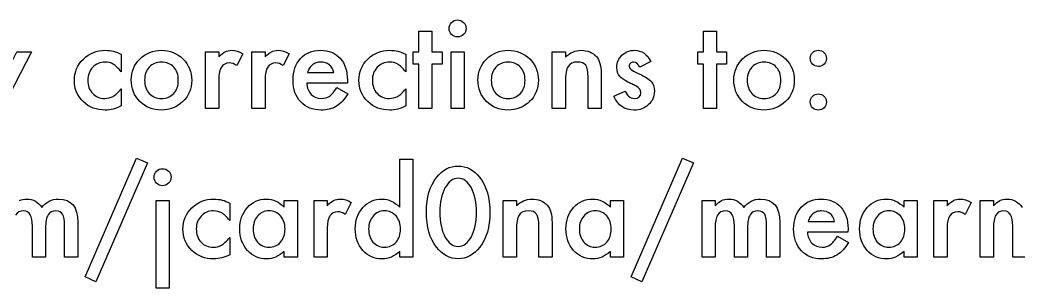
# Model space of a CAD drawing. Extents: x 6 to 931, y 6 to 506.
# Drawn here: x 656.3 to 790.2, y 187.7 to 223.8 of the extents above; entities that cross this region are included whole.
import ezdxf

# ---------------------------------------------------------------- set-up
doc = ezdxf.new("R2010")
doc.units = 0
doc.layers.add('MeArm1.0', color=7, linetype='CONTINUOUS')

msp = doc.modelspace()

# ---------------------------------------------------------------- linework, layer by layer
at = {"layer": 'MeArm1.0', "color": 7}
for points in [[(711.54974, 217.81778), (711.54974, 211.84903), (709.79193, 211.84903), (709.79193, 217.81778), (709.04193, 217.81778), (709.04193, 219.4584), (709.79193, 219.4584), (709.79193, 222.24747), (711.54974, 222.24747), (711.54974, 219.4584), (712.91693, 219.4584), (712.91693, 217.81778), (711.54974, 217.81778)], [(749.73724, 217.81778), (749.73724, 211.84903), (747.97943, 211.84903), (747.97943, 217.81778), (747.22943, 217.81778), (747.22943, 219.4584), (747.97943, 219.4584), (747.97943, 222.24747), (749.73724, 222.24747), (749.73724, 219.4584), (751.10443, 219.4584), (751.10443, 217.81778), (749.73724, 217.81778)], [(652.69818, 213.26309), (649.27631, 219.4584), (651.31537, 219.4584), (653.64349, 215.0834), (655.81537, 219.4584), (657.79974, 219.4584), (651.73724, 207.7084), (649.72943, 207.7084), (652.69818, 213.26309)], [(669.84662, 219.13028), (669.84662, 216.79434)], [(681.17474, 219.4584), (682.93256, 219.4584), (682.93256, 218.77872)], [(682.93256, 215.79434), (682.93256, 211.84903), (681.17474, 211.84903), (681.17474, 219.4584)], [(686.15131, 219.21622), (685.34662, 217.60684)], [(687.39349, 219.4584), (689.15131, 219.4584), (689.15131, 218.77872)], [(689.15131, 215.79434), (689.15131, 211.84903), (687.39349, 211.84903), (687.39349, 219.4584)], [(692.37006, 219.21622), (691.56537, 217.60684)], [(708.03412, 219.13028), (708.03412, 216.79434)], [(715.87006, 219.4584), (715.87006, 211.84903), (714.11224, 211.84903), (714.11224, 219.4584), (715.87006, 219.4584)], [(727.70599, 219.4584), (729.47162, 219.4584), (729.47162, 218.75528)], [(729.47162, 215.5209), (729.47162, 211.84903), (727.70599, 211.84903), (727.70599, 219.4584)], [(740.90912, 218.16153), (739.45599, 217.38809)], [(694.86205, 216.67715), (698.3933, 216.67715)], [(734.26068, 216.51309), (734.26068, 211.84903), (732.49506, 211.84903), (732.49506, 216.09903)], [(669.84662, 214.50528), (669.84662, 212.18497)], [(700.19818, 215.23965), (694.74506, 215.23965)], [(698.78412, 214.66934), (700.26849, 213.84122)], [(700.20599, 215.65372), (700.19799, 215.23965)], [(708.03412, 214.50528), (708.03412, 212.18497)], [(735.97162, 213.49747), (737.47162, 214.19278)], [(671.90912, 205.17715), (673.36224, 204.53653), (666.45599, 188.55215), (665.01849, 189.20059), (671.90912, 205.17715)], [(707.22162, 205.04434), (708.98724, 205.04434), (708.98724, 191.84903), (707.22162, 191.84903), (707.22162, 192.6459)], [(707.22162, 198.57559), (707.22162, 205.04434)], [(745.19037, 205.17715), (746.64349, 204.53653), (739.73724, 188.55215), (738.29974, 189.20059), (745.19037, 205.17715)], [(676.27631, 199.4584), (676.27631, 187.7084), (674.51849, 187.7084), (674.51849, 199.4584), (676.27631, 199.4584)], [(684.40912, 199.13028), (684.40912, 196.79434)], [(691.72162, 199.4584), (693.48724, 199.4584), (693.48724, 191.84903), (691.72162, 191.84903), (691.72162, 192.6459)], [(691.72162, 198.57559), (691.72162, 199.4584)], [(695.73724, 199.4584), (697.49506, 199.4584), (697.49506, 198.77872)], [(697.49506, 195.79434), (697.49506, 191.84903), (695.73724, 191.84903), (695.73724, 199.4584)], [(700.71381, 199.21622), (699.90912, 197.60684)], [(721.11224, 199.4584), (722.87787, 199.4584), (722.87787, 198.75528)], [(722.87787, 195.5209), (722.87787, 191.84903), (721.11224, 191.84903), (721.11224, 199.4584)], [(735.50287, 199.4584), (737.26849, 199.4584), (737.26849, 191.84903), (735.50287, 191.84903), (735.50287, 192.6459)], [(735.50287, 198.57559), (735.50287, 199.4584)], [(747.79974, 199.4584), (749.55756, 199.4584), (749.55756, 198.75528)], [(749.55756, 195.77872), (749.55756, 191.84903), (747.79974, 191.84903), (747.79974, 199.4584)], [(774.90912, 199.4584), (776.67474, 199.4584), (776.67474, 191.84903), (774.90912, 191.84903), (774.90912, 192.6459)], [(774.90912, 198.57559), (774.90912, 199.4584)], [(778.92474, 199.4584), (780.68256, 199.4584), (780.68256, 198.77872)], [(780.68256, 195.79434), (780.68256, 191.84903), (778.92474, 191.84903), (778.92474, 199.4584)], [(783.90131, 199.21622), (783.09662, 197.60684)], [(785.14349, 199.4584), (786.90131, 199.4584), (786.90131, 198.75528)], [(786.90131, 195.77872), (786.90131, 191.84903), (785.14349, 191.84903), (785.14349, 199.4584)], [(659.69818, 195.77872), (659.69818, 191.84903), (657.93256, 191.84903), (657.93256, 196.05215)], [(664.01849, 196.55215), (664.01849, 191.84903), (662.25287, 191.84903), (662.25287, 196.07559)], [(727.66693, 196.51309), (727.66693, 191.84903), (725.90131, 191.84903), (725.90131, 196.09903)], [(753.91693, 195.77872), (753.91693, 191.84903), (752.15131, 191.84903), (752.15131, 196.05215)], [(758.23724, 196.55215), (758.23724, 191.84903), (756.47162, 191.84903), (756.47162, 196.07559)], [(762.04955, 196.67715), (765.5808, 196.67715)], [(767.39349, 195.65372), (767.38549, 195.23965)], [(791.26068, 195.77872), (791.26068, 191.84903), (789.49506, 191.84903), (789.49506, 196.05215)], [(684.40912, 194.50528), (684.40912, 192.18497)], [(767.38568, 195.23965), (761.93256, 195.23965)], [(765.97162, 194.66934), (767.45599, 193.84122)]]:
    msp.add_lwpolyline(points, dxfattribs=at)
for points in [[(714.18256, 223.41934), (714.40651, 223.64329), (714.67474, 223.75527), (714.98724, 223.75528)], [(714.98724, 223.75528), (715.30495, 223.75527), (715.57578, 223.64329), (715.79974, 223.41934)], [(713.84662, 222.62247), (713.84662, 222.92975), (713.9586, 223.19537), (714.18256, 223.41934)], [(714.18256, 221.80215), (713.9586, 222.0261), (713.84662, 222.29954), (713.84662, 222.62247)], [(715.79974, 223.41934), (716.0237, 223.20058), (716.13568, 222.93235), (716.13568, 222.61465)], [(716.13568, 222.61465), (716.13568, 222.29694), (716.0237, 222.0261), (715.79974, 221.80215)], [(714.99506, 221.46622), (714.67735, 221.46621), (714.40651, 221.57819), (714.18256, 221.80215)], [(715.79974, 221.80215), (715.58099, 221.57819), (715.31276, 221.46621), (714.99506, 221.46622)], [(663.56537, 215.62247), (663.56537, 216.75788), (663.96641, 217.71621), (664.76849, 218.49747)], [(664.76849, 218.49747), (665.57057, 219.27871), (666.55495, 219.66933), (667.72162, 219.66934)], [(667.72162, 219.66934), (668.47161, 219.66933), (669.17995, 219.48965), (669.84662, 219.13028)], [(671.19037, 215.7084), (671.19037, 216.80736), (671.5836, 217.74225), (672.37006, 218.51309)], [(672.37006, 218.51309), (673.15651, 219.28392), (674.11484, 219.66933), (675.24506, 219.66934)], [(675.24506, 219.66934), (676.38047, 219.66933), (677.34401, 219.28131), (678.13568, 218.50528)], [(678.13568, 218.50528), (678.91692, 217.72923), (679.30755, 216.77611), (679.30756, 215.6459)], [(682.93256, 218.77872), (683.25547, 219.11725), (683.54193, 219.34902), (683.79193, 219.47403)], [(683.79193, 219.47403), (684.04714, 219.60423), (684.34922, 219.66933), (684.69818, 219.66934)], [(684.69818, 219.66934), (685.16172, 219.66933), (685.64609, 219.51829), (686.15131, 219.21622)], [(689.15131, 218.77872), (689.47422, 219.11725), (689.76068, 219.34902), (690.01068, 219.47403)], [(690.01068, 219.47403), (690.26589, 219.60423), (690.56797, 219.66933), (690.91693, 219.66934)], [(690.91693, 219.66934), (691.38047, 219.66933), (691.86484, 219.51829), (692.37006, 219.21622)], [(692.90912, 215.6459), (692.90912, 216.84902), (693.24245, 217.82298), (693.90912, 218.56778)], [(693.90912, 218.56778), (694.58099, 219.30215), (695.47162, 219.66933), (696.58099, 219.66934)], [(696.58099, 219.66934), (697.70078, 219.66933), (698.5862, 219.31256), (699.23724, 218.59903)], [(699.23724, 218.59903), (699.88307, 217.89069), (700.20599, 216.90892), (700.20599, 215.65372)], [(701.75287, 215.62247), (701.75287, 216.75788), (702.15391, 217.71621), (702.95599, 218.49747)], [(702.95599, 218.49747), (703.75807, 219.27871), (704.74245, 219.66933), (705.90912, 219.66934)], [(705.90912, 219.66934), (706.65911, 219.66933), (707.36745, 219.48965), (708.03412, 219.13028)], [(717.72162, 215.7084), (717.72162, 216.80736), (718.11485, 217.74225), (718.90131, 218.51309)], [(718.90131, 218.51309), (719.68776, 219.28392), (720.64609, 219.66933), (721.77631, 219.66934)], [(721.77631, 219.66934), (722.91172, 219.66933), (723.87526, 219.28131), (724.66693, 218.50528)], [(724.66693, 218.50528), (725.44817, 217.72923), (725.8388, 216.77611), (725.83881, 215.6459)], [(729.47162, 218.75528), (730.0862, 219.36465), (730.77891, 219.66933), (731.54974, 219.66934)], [(731.54974, 219.66934), (732.43515, 219.66933), (733.12526, 219.39069), (733.62006, 218.8334)], [(733.62006, 218.8334), (734.04713, 218.35944), (734.26067, 217.586), (734.26068, 216.51309)], [(736.37006, 217.38028), (736.37006, 218.04173), (736.59662, 218.58861), (737.04974, 219.0209)], [(737.04974, 219.0209), (737.51328, 219.45319), (738.07578, 219.66933), (738.73724, 219.66934)], [(738.73724, 219.66934), (739.7112, 219.66933), (740.43516, 219.16673), (740.90912, 218.16153)], [(752.06537, 215.7084), (752.06537, 216.80736), (752.4586, 217.74225), (753.24506, 218.51309)], [(753.24506, 218.51309), (754.03151, 219.28392), (754.98984, 219.66933), (756.12006, 219.66934)], [(756.12006, 219.66934), (757.25547, 219.66933), (758.21901, 219.28131), (759.01068, 218.50528)], [(759.01068, 218.50528), (759.79192, 217.72923), (760.18255, 216.77611), (760.18256, 215.6459)], [(762.32318, 218.59903), (762.32318, 218.88548), (762.42995, 219.13548), (762.64349, 219.34903)], [(762.63568, 217.81778), (762.42735, 218.02611), (762.32318, 218.28652), (762.32318, 218.59903)], [(762.64349, 219.34903), (762.85703, 219.56256), (763.11224, 219.66933), (763.40912, 219.66934)], [(763.40912, 219.66934), (763.70599, 219.66933), (763.9612, 219.56256), (764.17474, 219.34903)], [(764.17474, 219.34903), (764.38828, 219.13548), (764.49505, 218.88027), (764.49506, 218.5834)], [(764.49506, 218.5834), (764.49505, 218.28131), (764.38828, 218.0235), (764.17474, 217.80997)], [(666.01849, 217.38809), (665.58099, 216.92455), (665.36224, 216.34382), (665.36224, 215.6459)], [(667.66693, 218.0834), (667.00547, 218.0834), (666.45599, 217.85163), (666.01849, 217.38809)], [(668.76849, 217.80215), (668.45599, 217.98965), (668.0888, 218.0834), (667.66693, 218.0834)], [(669.84662, 216.79434), (669.44557, 217.28392), (669.0862, 217.61986), (668.76849, 217.80215)], [(673.61224, 217.41158), (673.19557, 216.96366), (672.98724, 216.38553), (672.98724, 215.6772)], [(675.24506, 218.08345), (674.57318, 218.08345), (674.02891, 217.85949), (673.61224, 217.41158)], [(676.89349, 217.41158), (676.47682, 217.85949), (675.92734, 218.08345), (675.24506, 218.08345)], [(677.51068, 215.63814), (677.51067, 216.37772), (677.30495, 216.96887), (676.89349, 217.41158)], [(684.37006, 217.96622), (683.41172, 217.96621), (682.93255, 217.24225), (682.93256, 215.79434)], [(685.34662, 217.60684), (685.01328, 217.84642), (684.68776, 217.96621), (684.37006, 217.96622)], [(690.58881, 217.96622), (689.63047, 217.96621), (689.1513, 217.24225), (689.15131, 215.79434)], [(691.56537, 217.60684), (691.23203, 217.84642), (690.90651, 217.96621), (690.58881, 217.96622)], [(695.11205, 217.26309), (695.00268, 217.09121), (694.91934, 216.8959), (694.86205, 216.67715)], [(695.50268, 217.70059), (695.35163, 217.58079), (695.22143, 217.43496), (695.11205, 217.26309)], [(696.0183, 217.98184), (695.8308, 217.91934), (695.65893, 217.82559), (695.50268, 217.70059)], [(696.61987, 218.0834), (696.40632, 218.0834), (696.2058, 218.0495), (696.0183, 217.98184)], [(698.3933, 216.67715), (698.14851, 217.61465), (697.55736, 218.0834), (696.61987, 218.0834)], [(704.20599, 217.38809), (703.76849, 216.92455), (703.54974, 216.34382), (703.54974, 215.6459)], [(705.85443, 218.0834), (705.19297, 218.0834), (704.64349, 217.85163), (704.20599, 217.38809)], [(706.95599, 217.80215), (706.64349, 217.98965), (706.2763, 218.0834), (705.85443, 218.0834)], [(708.03412, 216.79434), (707.63307, 217.28392), (707.2737, 217.61986), (706.95599, 217.80215)], [(720.14349, 217.41158), (719.72682, 216.96366), (719.51849, 216.38553), (719.51849, 215.6772)], [(721.77631, 218.08345), (721.10443, 218.08345), (720.56016, 217.85949), (720.14349, 217.41158)], [(723.42474, 217.41158), (723.00807, 217.85949), (722.45859, 218.08345), (721.77631, 218.08345)], [(724.04193, 215.63814), (724.04192, 216.37772), (723.8362, 216.96887), (723.42474, 217.41158)], [(729.83099, 217.51309), (729.59141, 217.13288), (729.47162, 216.46882), (729.47162, 215.5209)], [(731.07318, 218.09122), (730.48984, 218.09121), (730.07578, 217.8985), (729.83099, 217.51309)], [(732.18256, 217.65372), (731.97943, 217.94538), (731.60963, 218.09121), (731.07318, 218.09122)], [(732.49506, 216.09903), (732.49505, 216.84902), (732.39088, 217.36725), (732.18256, 217.65372)], [(736.76849, 216.15372), (736.50287, 216.47142), (736.37006, 216.88027), (736.37006, 217.38028)], [(738.19037, 217.92715), (738.07578, 217.82298), (738.01849, 217.68757), (738.01849, 217.5209)], [(738.01849, 217.5209), (738.01849, 217.22923), (738.35703, 216.94017), (739.03412, 216.65372)], [(738.60443, 218.09122), (738.44297, 218.09121), (738.30495, 218.03652), (738.19037, 217.92715)], [(739.45599, 217.38809), (739.22682, 217.85684), (738.94297, 218.09121), (738.60443, 218.09122)], [(754.48724, 217.41158), (754.07057, 216.96366), (753.86224, 216.38553), (753.86224, 215.6772)], [(756.12006, 218.08345), (755.44818, 218.08345), (754.90391, 217.85949), (754.48724, 217.41158)], [(757.76849, 217.41158), (757.35182, 217.85949), (756.80234, 218.08345), (756.12006, 218.08345)], [(758.38568, 215.63814), (758.38567, 216.37772), (758.17995, 216.96887), (757.76849, 217.41158)], [(763.40912, 217.49747), (763.10703, 217.49746), (762.84922, 217.60423), (762.63568, 217.81778)], [(764.17474, 217.80997), (763.96641, 217.60163), (763.7112, 217.49746), (763.40912, 217.49747)], [(672.34662, 212.80215), (671.57578, 213.57299), (671.19037, 214.54174), (671.19037, 215.7084)], [(672.98724, 215.6772), (672.98724, 214.91678), (673.19037, 214.31522), (673.59662, 213.87252)], [(718.87787, 212.80215), (718.10703, 213.57299), (717.72162, 214.54174), (717.72162, 215.7084)], [(719.51849, 215.6772), (719.51849, 214.91678), (719.72162, 214.31522), (720.12787, 213.87252)], [(737.84662, 215.40372), (737.3362, 215.65371), (736.97683, 215.90371), (736.76849, 216.15372)], [(739.03412, 216.65372), (739.96641, 216.25267), (740.59401, 215.88288), (740.91693, 215.54434)], [(753.22162, 212.80215), (752.45078, 213.57299), (752.06537, 214.54174), (752.06537, 215.7084)], [(753.86224, 215.6772), (753.86224, 214.91678), (754.06537, 214.31522), (754.47162, 213.87252)], [(664.75287, 212.7709), (663.9612, 213.53653), (663.56537, 214.48705), (663.56537, 215.62247)], [(665.36224, 215.6459), (665.36224, 214.93236), (665.57318, 214.34642), (665.99506, 213.88809)], [(668.74506, 213.47403), (669.05755, 213.65111), (669.42474, 213.99486), (669.84662, 214.50528)], [(676.89349, 213.8647), (677.30495, 214.30741), (677.51067, 214.89856), (677.51068, 215.63814)], [(679.30756, 215.6459), (679.30755, 214.50528), (678.91432, 213.54955), (678.12787, 212.77872)], [(693.94037, 212.72403), (693.25287, 213.4584), (692.90912, 214.43236), (692.90912, 215.6459)], [(694.74506, 215.23965), (694.79196, 214.61465), (694.99505, 214.11726), (695.35443, 213.74747)], [(697.82318, 213.51309), (698.10443, 213.72142), (698.42474, 214.10684), (698.78412, 214.66934)], [(702.94037, 212.7709), (702.1487, 213.53653), (701.75287, 214.48705), (701.75287, 215.62247)], [(703.54974, 215.6459), (703.54974, 214.93236), (703.76068, 214.34642), (704.18256, 213.88809)], [(706.93256, 213.47403), (707.24505, 213.65111), (707.61224, 213.99486), (708.03412, 214.50528)], [(723.42474, 213.8647), (723.8362, 214.30741), (724.04192, 214.89856), (724.04193, 215.63814)], [(725.83881, 215.6459), (725.8388, 214.50528), (725.44557, 213.54955), (724.65912, 212.77872)], [(738.38568, 215.1459), (738.20859, 215.2292), (738.02891, 215.31517), (737.84662, 215.40372)], [(738.91693, 214.88809), (738.73984, 214.97659), (738.56276, 215.06257), (738.38568, 215.1459)], [(739.60443, 214.01309), (739.60443, 214.32559), (739.37526, 214.61726), (738.91693, 214.88809)], [(740.91693, 215.54434), (741.23984, 215.2058), (741.4013, 214.75007), (741.40131, 214.17715)], [(757.76849, 213.8647), (758.17995, 214.30741), (758.38567, 214.89856), (758.38568, 215.63814)], [(760.18256, 215.6459), (760.18255, 214.50528), (759.78932, 213.54955), (759.00287, 212.77872)], [(665.99506, 213.88809), (666.42214, 213.42976), (666.96641, 213.20059), (667.62787, 213.20059)], [(667.62787, 213.20059), (668.04974, 213.20059), (668.42213, 213.29169), (668.74506, 213.47403)], [(673.59662, 213.87252), (674.01328, 213.4246), (674.56276, 213.20064), (675.24506, 213.20064)], [(675.24506, 213.20064), (675.93255, 213.20064), (676.48203, 213.42199), (676.89349, 213.8647)], [(695.35443, 213.74747), (695.7138, 213.38288), (696.17474, 213.20059), (696.73724, 213.20059)], [(696.73724, 213.20059), (697.17474, 213.20059), (697.53672, 213.30476), (697.82318, 213.51309)], [(700.26849, 213.84122), (700.03932, 213.45059), (699.79713, 213.11465), (699.54193, 212.8334)], [(704.18256, 213.88809), (704.60964, 213.42976), (705.15391, 213.20059), (705.81537, 213.20059)], [(705.81537, 213.20059), (706.23724, 213.20059), (706.60963, 213.29169), (706.93256, 213.47403)], [(720.12787, 213.87252), (720.54453, 213.4246), (721.09401, 213.20064), (721.77631, 213.20064)], [(721.77631, 213.20064), (722.4638, 213.20064), (723.01328, 213.42199), (723.42474, 213.8647)], [(738.68256, 211.63028), (737.40651, 211.63028), (736.50287, 212.25267), (735.97162, 213.49747)], [(737.47162, 214.19278), (737.67995, 213.82819), (737.8388, 213.59642), (737.94818, 213.49747)], [(737.94818, 213.49747), (738.16172, 213.29955), (738.41693, 213.20059), (738.71381, 213.20059)], [(738.71381, 213.20059), (739.30755, 213.20059), (739.60443, 213.47142), (739.60443, 214.01309)], [(741.40131, 214.17715), (741.4013, 213.44278), (741.13047, 212.8282), (740.58881, 212.3334)], [(754.47162, 213.87252), (754.88828, 213.4246), (755.43776, 213.20064), (756.12006, 213.20064)], [(756.12006, 213.20064), (756.80755, 213.20064), (757.35703, 213.42199), (757.76849, 213.8647)], [(762.32318, 212.72403), (762.32318, 213.0157), (762.42995, 213.2683), (762.64349, 213.48184)], [(762.64349, 213.48184), (762.85703, 213.69538), (763.11224, 213.80215), (763.40912, 213.80215)], [(763.40912, 213.80215), (763.70599, 213.80215), (763.9612, 213.69538), (764.17474, 213.48184)], [(764.17474, 213.48184), (764.38828, 213.2683), (764.49505, 213.01309), (764.49506, 212.71622)], [(667.70599, 211.63028), (666.52891, 211.63028), (665.54453, 212.01049), (664.75287, 212.7709)], [(669.84662, 212.18497), (669.13307, 211.81518), (668.41953, 211.63028), (667.70599, 211.63028)], [(675.21381, 211.63028), (674.07318, 211.63028), (673.11745, 212.0209), (672.34662, 212.80215)], [(678.12787, 212.77872), (677.3362, 212.01309), (676.36484, 211.63028), (675.21381, 211.63028)], [(696.67474, 211.63028), (695.53932, 211.63028), (694.62787, 211.99486), (693.94037, 212.72403)], [(697.77631, 211.75528), (697.43776, 211.67198), (697.07057, 211.63028), (696.67474, 211.63028)], [(698.72162, 212.1459), (698.42995, 211.96882), (698.11484, 211.83861), (697.77631, 211.75528)], [(699.54193, 212.8334), (699.28672, 212.55736), (699.01328, 212.3282), (698.72162, 212.1459)], [(705.89349, 211.63028), (704.71641, 211.63028), (703.73203, 212.01049), (702.94037, 212.7709)], [(708.03412, 212.18497), (707.32057, 211.81518), (706.60703, 211.63028), (705.89349, 211.63028)], [(721.74506, 211.63028), (720.60443, 211.63028), (719.6487, 212.0209), (718.87787, 212.80215)], [(724.65912, 212.77872), (723.86745, 212.01309), (722.89609, 211.63028), (721.74506, 211.63028)], [(740.58881, 212.3334), (740.06276, 211.86465), (739.42734, 211.63028), (738.68256, 211.63028)], [(756.08881, 211.63028), (754.94818, 211.63028), (753.99245, 212.0209), (753.22162, 212.80215)], [(759.00287, 212.77872), (758.2112, 212.01309), (757.23984, 211.63028), (756.08881, 211.63028)], [(762.63568, 211.94278), (762.42735, 212.15111), (762.32318, 212.41153), (762.32318, 212.72403)], [(763.40912, 211.63028), (763.10182, 211.63028), (762.84401, 211.73445), (762.63568, 211.94278)], [(764.17474, 211.94278), (763.96641, 211.73445), (763.7112, 211.63028), (763.40912, 211.63028)], [(764.49506, 212.71622), (764.49505, 212.41413), (764.38828, 212.15632), (764.17474, 211.94278)], [(674.58881, 203.41934), (674.81276, 203.64329), (675.08099, 203.75527), (675.39349, 203.75528)], [(675.39349, 203.75528), (675.7112, 203.75527), (675.98203, 203.64329), (676.20599, 203.41934)], [(712.15131, 202.55997), (712.95339, 203.59641), (713.92474, 204.11464), (715.06537, 204.11465)], [(715.06537, 204.11465), (716.20599, 204.11464), (717.17734, 203.59641), (717.97943, 202.55997)], [(674.25287, 202.62247), (674.25287, 202.92975), (674.36485, 203.19537), (674.58881, 203.41934)], [(674.58881, 201.80215), (674.36485, 202.0261), (674.25287, 202.29954), (674.25287, 202.62247)], [(676.20599, 203.41934), (676.42995, 203.20058), (676.54193, 202.93235), (676.54193, 202.61465)], [(676.54193, 202.61465), (676.54193, 202.29694), (676.42995, 202.0261), (676.20599, 201.80215)], [(710.80756, 197.9584), (710.80756, 199.88027), (711.25547, 201.41412), (712.15131, 202.55997)], [(715.06537, 202.46603), (714.35703, 202.46602), (713.76849, 202.03373), (713.29974, 201.16915)], [(716.83881, 201.16915), (716.37005, 202.03373), (715.7789, 202.46602), (715.06537, 202.46603)], [(717.97943, 202.55997), (718.87526, 201.41412), (719.32317, 199.85423), (719.32318, 197.88028)], [(675.40131, 201.46622), (675.0836, 201.46621), (674.81276, 201.57819), (674.58881, 201.80215)], [(676.20599, 201.80215), (675.98724, 201.57819), (675.71901, 201.46621), (675.40131, 201.46622)], [(713.29974, 201.16915), (712.83099, 200.30977), (712.59662, 199.23685), (712.59662, 197.9504)], [(717.54193, 197.8879), (717.54192, 199.2056), (717.30755, 200.29935), (716.83881, 201.16915)], [(656.20599, 199.47403), (656.4612, 199.60423), (656.78151, 199.66933), (657.16693, 199.66934)], [(657.16693, 199.66934), (658.0263, 199.66933), (658.70599, 199.29433), (659.20599, 198.54434)], [(659.20599, 198.54434), (659.75807, 199.29433), (660.50546, 199.66933), (661.44818, 199.66934)], [(661.44818, 199.66934), (663.16171, 199.66933), (664.01848, 198.63027), (664.01849, 196.55215)], [(679.33099, 198.49747), (680.13307, 199.27871), (681.11745, 199.66933), (682.28412, 199.66934)], [(682.28412, 199.66934), (683.03411, 199.66933), (683.74245, 199.48965), (684.40912, 199.13028)], [(686.77631, 198.52872), (687.4586, 199.28913), (688.31276, 199.66933), (689.33881, 199.66934)], [(689.33881, 199.66934), (690.22422, 199.66933), (691.01849, 199.30475), (691.72162, 198.57559)], [(698.35443, 199.47403), (698.60964, 199.60423), (698.91172, 199.66933), (699.26068, 199.66934)], [(699.26068, 199.66934), (699.72422, 199.66933), (700.20859, 199.51829), (700.71381, 199.21622)], [(702.27631, 198.5209), (702.95339, 199.28652), (703.80495, 199.66933), (704.83099, 199.66934)], [(704.83099, 199.66934), (705.72161, 199.66933), (706.51849, 199.30475), (707.22162, 198.57559)], [(722.87787, 198.75528), (723.49245, 199.36465), (724.18516, 199.66933), (724.95599, 199.66934)], [(724.95599, 199.66934), (725.8414, 199.66933), (726.53151, 199.39069), (727.02631, 198.8334)], [(730.55756, 198.52872), (731.23985, 199.28913), (732.09401, 199.66933), (733.12006, 199.66934)], [(733.12006, 199.66934), (734.00547, 199.66933), (734.79974, 199.30475), (735.50287, 198.57559)], [(750.42474, 199.47403), (750.67995, 199.60423), (751.00026, 199.66933), (751.38568, 199.66934)], [(751.38568, 199.66934), (752.24505, 199.66933), (752.92474, 199.29433), (753.42474, 198.54434)], [(753.42474, 198.54434), (753.97682, 199.29433), (754.72421, 199.66933), (755.66693, 199.66934)], [(755.66693, 199.66934), (757.38046, 199.66933), (758.23723, 198.63027), (758.23724, 196.55215)], [(761.09662, 198.56778), (761.76849, 199.30215), (762.65912, 199.66933), (763.76849, 199.66934)], [(763.76849, 199.66934), (764.88828, 199.66933), (765.7737, 199.31256), (766.42474, 198.59903)], [(769.96381, 198.52872), (770.6461, 199.28913), (771.50026, 199.66933), (772.52631, 199.66934)], [(772.52631, 199.66934), (773.41172, 199.66933), (774.20599, 199.30475), (774.90912, 198.57559)], [(781.54193, 199.47403), (781.79714, 199.60423), (782.09922, 199.66933), (782.44818, 199.66934)], [(782.44818, 199.66934), (782.91172, 199.66933), (783.39609, 199.51829), (783.90131, 199.21622)], [(787.76849, 199.47403), (788.0237, 199.60423), (788.34401, 199.66933), (788.72943, 199.66934)], [(788.72943, 199.66934), (789.5888, 199.66933), (790.26849, 199.29433), (790.76849, 198.54434)], [(678.12787, 195.62247), (678.12787, 196.75788), (678.52891, 197.71621), (679.33099, 198.49747)], [(685.75287, 195.67715), (685.75287, 196.81777), (686.09401, 197.76829), (686.77631, 198.52872)], [(697.49506, 198.77872), (697.81797, 199.11725), (698.10443, 199.34902), (698.35443, 199.47403)], [(701.25287, 195.67715), (701.25287, 196.81257), (701.59401, 197.76048), (702.27631, 198.5209)], [(727.02631, 198.8334), (727.45338, 198.35944), (727.66692, 197.586), (727.66693, 196.51309)], [(729.53412, 195.67715), (729.53412, 196.81777), (729.87526, 197.76829), (730.55756, 198.52872)], [(749.55756, 198.75528), (749.89609, 199.10944), (750.18516, 199.34902), (750.42474, 199.47403)], [(760.09662, 195.6459), (760.09662, 196.84902), (760.42995, 197.82298), (761.09662, 198.56778)], [(766.42474, 198.59903), (767.07057, 197.89069), (767.39349, 196.90892), (767.39349, 195.65372)], [(768.94037, 195.67715), (768.94037, 196.81777), (769.28151, 197.76829), (769.96381, 198.52872)], [(780.68256, 198.77872), (781.00547, 199.11725), (781.29193, 199.34902), (781.54193, 199.47403)], [(786.90131, 198.75528), (787.23984, 199.10944), (787.52891, 199.34902), (787.76849, 199.47403)], [(656.76068, 198.0834), (656.26589, 198.0834), (655.90391, 197.8985), (655.67474, 197.52872)], [(657.93256, 196.05215), (657.93255, 197.40632), (657.54193, 198.0834), (656.76068, 198.0834)], [(660.02631, 197.53653), (659.80755, 197.17194), (659.69817, 196.586), (659.69818, 195.77872)], [(661.08881, 198.0834), (660.60442, 198.0834), (660.25026, 197.90111), (660.02631, 197.53653)], [(661.98724, 197.62247), (661.80494, 197.92975), (661.50546, 198.0834), (661.08881, 198.0834)], [(662.25287, 196.07559), (662.25286, 196.80475), (662.16427, 197.32038), (661.98724, 197.62247)], [(680.58099, 197.38809), (680.14349, 196.92455), (679.92474, 196.34382), (679.92474, 195.6459)], [(682.22943, 198.0834), (681.56797, 198.0834), (681.01849, 197.85163), (680.58099, 197.38809)], [(683.33099, 197.80215), (683.01849, 197.98965), (682.6513, 198.0834), (682.22943, 198.0834)], [(684.40912, 196.79434), (684.00807, 197.28392), (683.6487, 197.61986), (683.33099, 197.80215)], [(688.15131, 197.3959), (687.75026, 196.93236), (687.54974, 196.35944), (687.54974, 195.67715)], [(689.66693, 198.0834), (689.06276, 198.0834), (688.55755, 197.85423), (688.15131, 197.3959)], [(691.22943, 197.40372), (690.82838, 197.85684), (690.30755, 198.0834), (689.66693, 198.0834)], [(691.83099, 195.63809), (691.83099, 196.35163), (691.63047, 196.94017), (691.22943, 197.40372)], [(698.93256, 197.96622), (697.97422, 197.96621), (697.49505, 197.24225), (697.49506, 195.79434)], [(699.90912, 197.60684), (699.57578, 197.84642), (699.25026, 197.96621), (698.93256, 197.96622)], [(703.65131, 197.3959), (703.25026, 196.93236), (703.04974, 196.35944), (703.04974, 195.67715)], [(705.16693, 198.0834), (704.56276, 198.0834), (704.05755, 197.85423), (703.65131, 197.3959)], [(706.72943, 197.40372), (706.32838, 197.85684), (705.80755, 198.0834), (705.16693, 198.0834)], [(707.33099, 195.63809), (707.33099, 196.35163), (707.13047, 196.94017), (706.72943, 197.40372)], [(712.15131, 193.2084), (711.25547, 194.35424), (710.80756, 195.93757), (710.80756, 197.9584)], [(712.59662, 197.9504), (712.59662, 196.61186), (712.82839, 195.49988), (713.29193, 194.61446)], [(716.83881, 194.61446), (717.30755, 195.47904), (717.54192, 196.57019), (717.54193, 197.8879)], [(719.32318, 197.88028), (719.32317, 195.91153), (718.87526, 194.35424), (717.97943, 193.2084)], [(723.23724, 197.51309), (722.99766, 197.13288), (722.87787, 196.46882), (722.87787, 195.5209)], [(724.47943, 198.09122), (723.89609, 198.09121), (723.48203, 197.8985), (723.23724, 197.51309)], [(725.58881, 197.65372), (725.38568, 197.94538), (725.01588, 198.09121), (724.47943, 198.09122)], [(725.90131, 196.09903), (725.9013, 196.84902), (725.79713, 197.36725), (725.58881, 197.65372)], [(731.93256, 197.3959), (731.53151, 196.93236), (731.33099, 196.35944), (731.33099, 195.67715)], [(733.44818, 198.0834), (732.84401, 198.0834), (732.3388, 197.85423), (731.93256, 197.3959)], [(735.01068, 197.40372), (734.60963, 197.85684), (734.0888, 198.0834), (733.44818, 198.0834)], [(735.61224, 195.63809), (735.61224, 196.35163), (735.41172, 196.94017), (735.01068, 197.40372)], [(749.89349, 197.52872), (749.66953, 197.15892), (749.55755, 196.57559), (749.55756, 195.77872)], [(750.97943, 198.0834), (750.48464, 198.0834), (750.12266, 197.8985), (749.89349, 197.52872)], [(752.15131, 196.05215), (752.1513, 197.40632), (751.76068, 198.0834), (750.97943, 198.0834)], [(754.24506, 197.53653), (754.0263, 197.17194), (753.91692, 196.586), (753.91693, 195.77872)], [(755.30756, 198.0834), (754.82317, 198.0834), (754.46901, 197.90111), (754.24506, 197.53653)], [(756.20599, 197.62247), (756.02369, 197.92975), (755.72421, 198.0834), (755.30756, 198.0834)], [(756.47162, 196.07559), (756.47161, 196.80475), (756.38302, 197.32038), (756.20599, 197.62247)], [(762.29955, 197.26309), (762.19018, 197.09121), (762.10684, 196.8959), (762.04955, 196.67715)], [(762.69018, 197.70059), (762.53913, 197.58079), (762.40893, 197.43496), (762.29955, 197.26309)], [(763.2058, 197.98184), (763.0183, 197.91934), (762.84643, 197.82559), (762.69018, 197.70059)], [(763.80737, 198.0834), (763.59382, 198.0834), (763.3933, 198.0495), (763.2058, 197.98184)], [(765.5808, 196.67715), (765.33601, 197.61465), (764.74486, 198.0834), (763.80737, 198.0834)], [(771.33881, 197.3959), (770.93776, 196.93236), (770.73724, 196.35944), (770.73724, 195.67715)], [(772.85443, 198.0834), (772.25026, 198.0834), (771.74505, 197.85423), (771.33881, 197.3959)], [(774.41693, 197.40372), (774.01588, 197.85684), (773.49505, 198.0834), (772.85443, 198.0834)], [(775.01849, 195.63809), (775.01849, 196.35163), (774.81797, 196.94017), (774.41693, 197.40372)], [(782.12006, 197.96622), (781.16172, 197.96621), (780.68255, 197.24225), (780.68256, 195.79434)], [(783.09662, 197.60684), (782.76328, 197.84642), (782.43776, 197.96621), (782.12006, 197.96622)], [(787.23724, 197.52872), (787.01328, 197.15892), (786.9013, 196.57559), (786.90131, 195.77872)], [(788.32318, 198.0834), (787.82839, 198.0834), (787.46641, 197.8985), (787.23724, 197.52872)], [(789.49506, 196.05215), (789.49505, 197.40632), (789.10443, 198.0834), (788.32318, 198.0834)], [(679.31537, 192.7709), (678.5237, 193.53653), (678.12787, 194.48705), (678.12787, 195.62247)], [(679.92474, 195.6459), (679.92474, 194.93236), (680.13568, 194.34642), (680.55756, 193.88809)], [(686.77631, 192.7709), (686.09401, 193.54694), (685.75287, 194.51569), (685.75287, 195.67715)], [(687.54974, 195.67715), (687.54974, 194.94798), (687.74505, 194.35424), (688.13568, 193.8959)], [(691.22943, 193.87247), (691.63047, 194.33601), (691.83099, 194.92455), (691.83099, 195.63809)], [(702.27631, 192.7709), (701.59401, 193.54694), (701.25287, 194.51569), (701.25287, 195.67715)], [(703.04974, 195.67715), (703.04974, 194.94798), (703.24505, 194.35424), (703.63568, 193.8959)], [(706.72943, 193.87247), (707.13047, 194.33601), (707.33099, 194.92455), (707.33099, 195.63809)], [(730.55756, 192.7709), (729.87526, 193.54694), (729.53412, 194.51569), (729.53412, 195.67715)], [(731.33099, 195.67715), (731.33099, 194.94798), (731.5263, 194.35424), (731.91693, 193.8959)], [(735.01068, 193.87247), (735.41172, 194.33601), (735.61224, 194.92455), (735.61224, 195.63809)], [(761.12787, 192.72403), (760.44037, 193.4584), (760.09662, 194.43236), (760.09662, 195.6459)], [(769.96381, 192.7709), (769.28151, 193.54694), (768.94037, 194.51569), (768.94037, 195.67715)], [(770.73724, 195.67715), (770.73724, 194.94798), (770.93255, 194.35424), (771.32318, 193.8959)], [(774.41693, 193.87247), (774.81797, 194.33601), (775.01849, 194.92455), (775.01849, 195.63809)], [(683.30756, 193.47403), (683.62005, 193.65111), (683.98724, 193.99486), (684.40912, 194.50528)], [(713.29193, 194.61446), (713.75547, 193.74467), (714.34661, 193.30978), (715.06537, 193.30978)], [(715.06537, 193.30978), (715.7789, 193.30978), (716.37005, 193.74467), (716.83881, 194.61446)], [(761.93256, 195.23965), (761.97946, 194.61465), (762.18255, 194.11726), (762.54193, 193.74747)], [(765.01068, 193.51309), (765.29193, 193.72142), (765.61224, 194.10684), (765.97162, 194.66934)], [(680.55756, 193.88809), (680.98464, 193.42976), (681.52891, 193.20059), (682.19037, 193.20059)], [(682.19037, 193.20059), (682.61224, 193.20059), (682.98463, 193.29169), (683.30756, 193.47403)], [(688.13568, 193.8959), (688.53672, 193.43236), (689.04193, 193.20059), (689.65131, 193.20059)], [(689.65131, 193.20059), (690.30234, 193.20059), (690.82838, 193.42455), (691.22943, 193.87247)], [(703.63568, 193.8959), (704.03672, 193.43236), (704.54193, 193.20059), (705.15131, 193.20059)], [(705.15131, 193.20059), (705.80234, 193.20059), (706.32838, 193.42455), (706.72943, 193.87247)], [(715.07318, 191.65372), (713.93776, 191.65372), (712.9638, 192.17195), (712.15131, 193.2084)], [(717.97943, 193.2084), (717.17734, 192.17195), (716.20859, 191.65372), (715.07318, 191.65372)], [(731.91693, 193.8959), (732.31797, 193.43236), (732.82318, 193.20059), (733.43256, 193.20059)], [(733.43256, 193.20059), (734.08359, 193.20059), (734.60963, 193.42455), (735.01068, 193.87247)], [(762.54193, 193.74747), (762.9013, 193.38288), (763.36224, 193.20059), (763.92474, 193.20059)], [(763.92474, 193.20059), (764.36224, 193.20059), (764.72422, 193.30476), (765.01068, 193.51309)], [(767.45599, 193.84122), (767.22682, 193.45059), (766.98463, 193.11465), (766.72943, 192.8334)], [(771.32318, 193.8959), (771.72422, 193.43236), (772.22943, 193.20059), (772.83881, 193.20059)], [(772.83881, 193.20059), (773.48984, 193.20059), (774.01588, 193.42455), (774.41693, 193.87247)], [(682.26849, 191.63028), (681.09141, 191.63028), (680.10703, 192.01049), (679.31537, 192.7709)], [(684.40912, 192.18497), (683.69557, 191.81518), (682.98203, 191.63028), (682.26849, 191.63028)], [(689.38568, 191.63028), (688.33359, 191.63028), (687.4638, 192.01049), (686.77631, 192.7709)], [(691.72162, 192.6459), (690.99765, 191.96882), (690.21901, 191.63028), (689.38568, 191.63028)], [(704.87006, 191.63028), (703.82839, 191.63028), (702.9638, 192.01049), (702.27631, 192.7709)], [(707.22162, 192.6459), (706.5289, 191.96882), (705.74505, 191.63028), (704.87006, 191.63028)], [(733.16693, 191.63028), (732.11484, 191.63028), (731.24505, 192.01049), (730.55756, 192.7709)], [(735.50287, 192.6459), (734.7789, 191.96882), (734.00026, 191.63028), (733.16693, 191.63028)], [(763.86224, 191.63028), (762.72682, 191.63028), (761.81537, 191.99486), (761.12787, 192.72403)], [(764.96381, 191.75528), (764.62526, 191.67198), (764.25807, 191.63028), (763.86224, 191.63028)], [(765.90912, 192.1459), (765.61745, 191.96882), (765.30234, 191.83861), (764.96381, 191.75528)], [(766.72943, 192.8334), (766.47422, 192.55736), (766.20078, 192.3282), (765.90912, 192.1459)], [(772.57318, 191.63028), (771.52109, 191.63028), (770.6513, 192.01049), (769.96381, 192.7709)], [(774.90912, 192.6459), (774.18515, 191.96882), (773.40651, 191.63028), (772.57318, 191.63028)]]:
    msp.add_open_spline(points, degree=3, dxfattribs=at)

doc.saveas('drawing.dxf')
